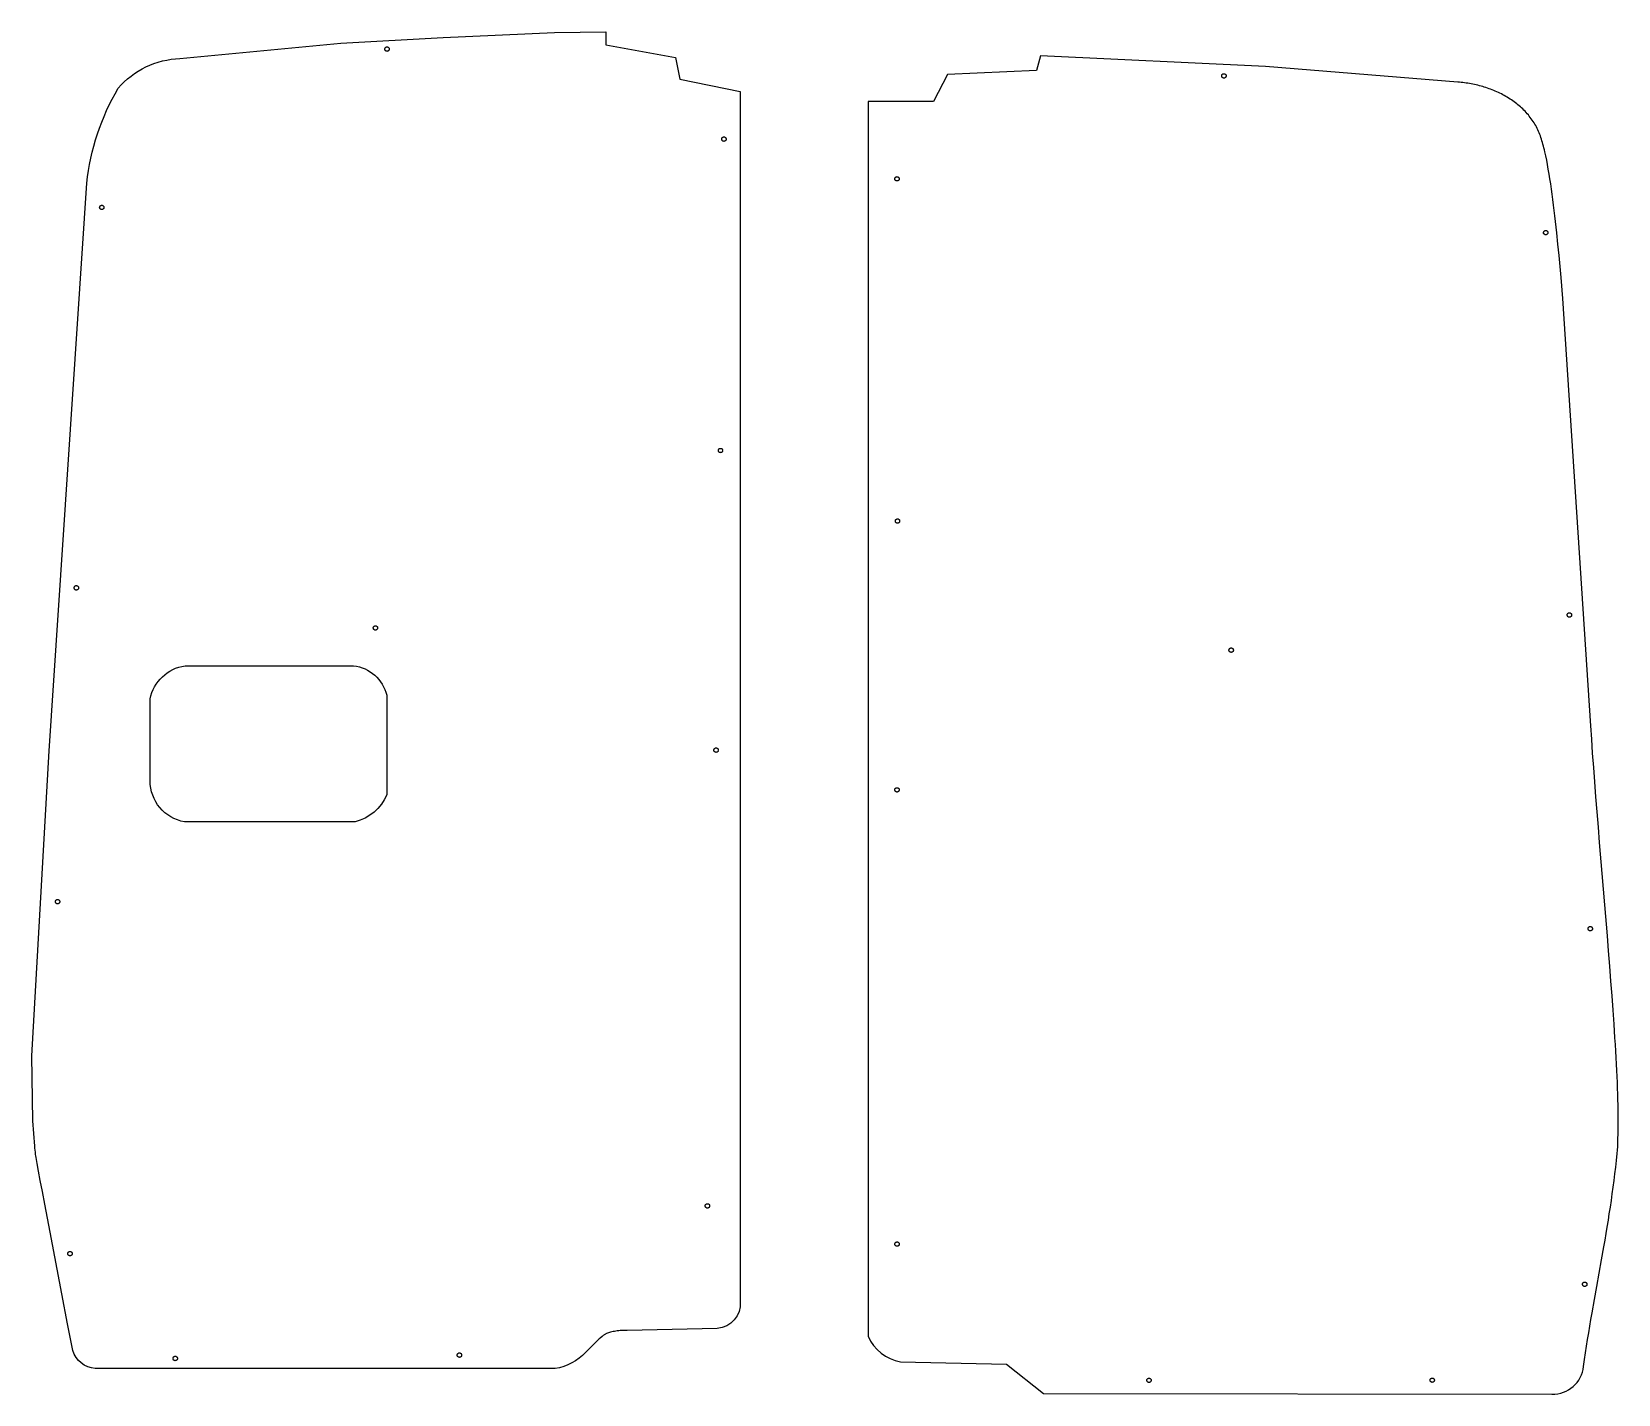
# Model space of a CAD drawing. Extents: x 0 to 6605, y -6833 to 7.
# Drawn here: x 1764 to 3210, y -6833 to -5591 of the extents above; entities that cross this region are included whole.
import ezdxf

# ---------------------------------------------------------------- set-up
doc = ezdxf.new("R2010")
doc.units = 0
doc.layers.add('Default_Layer', color=1, linetype='CONTINUOUS')

msp = doc.modelspace()

# ---------------------------------------------------------------- linework, layer by layer
at = {"layer": 'Default_Layer'}
for points in [[(1899.3, -5615.5), (2045.8, -5601.5), (2139.2, -5596.2), (2240.7, -5591.7), (2287.4, -5591), (2287.4, -5602.9), (2351, -5614.5), (2354.8, -5634.3), (2410, -5645.4), (2410, -6196.7), (2410, -6748.1, -0.411043), (2389, -6772.5), (2307, -6774.4), (2305.8, -6774.3), (2304.5, -6774.3), (2303.2, -6774.3), (2301.9, -6774.4), (2300.6, -6774.5), (2299.2, -6774.6), (2297.9, -6774.8), (2296.6, -6774.9), (2295.3, -6775.2), (2294.1, -6775.4), (2292.9, -6775.7), (2291.8, -6775.9), (2290.7, -6776.2), (2289.8, -6776.5), (2288.9, -6776.9), (2288.1, -6777.2), (2287.5, -6777.5), (2287, -6777.8), (2286.5, -6778.1), (2286, -6778.4), (2285.6, -6778.7), (2285.1, -6779.1), (2284.1, -6779.8), (2282.3, -6781.4), (2281.4, -6782.1), (2280.4, -6782.8), (2268.9, -6794.3, -0.165002), (2241.4, -6809.1), (1822.1, -6809.1, -0.305558), (1801.6, -6792.6), (1796.9, -6768.2), (1791.7, -6741), (1781, -6684.7), (1776.1, -6659.2), (1774, -6647.8), (1772.1, -6637.7), (1770.5, -6629.1), (1769.2, -6622.1), (1768.3, -6616.9), (1768, -6615.2), (1767.8, -6613.9), (1767.6, -6612), (1767.4, -6610.1), (1767.2, -6608.2), (1767, -6606.3), (1766.7, -6602.5), (1766.4, -6598.7), (1766, -6591.1), (1765.7, -6587.3), (1765.4, -6583.5), (1764.3, -6524), (1780.3, -6246.3), (1814.4, -5728.9, -0.105997), (1843.1, -5642.5, -0.214088), (1899.3, -5615.5)], [(3159.6, -5834), (3157.9, -5815), (3157, -5805), (3156.1, -5794.9), (3155.1, -5784.6), (3154, -5774.3), (3153.5, -5769.1), (3152.9, -5764), (3152.3, -5758.9), (3151.7, -5753.9), (3151.1, -5748.9), (3150.5, -5744), (3149.8, -5739.1), (3149.2, -5734.4), (3148.5, -5729.7), (3147.8, -5725.1), (3147.1, -5720.7), (3146.3, -5716.3), (3145.6, -5712.1), (3144.8, -5708.1), (3144, -5704.2), (3143.1, -5700.5), (3142.7, -5698.7), (3142.3, -5696.9), (3141.9, -5695.2), (3141.4, -5693.5), (3141, -5691.9), (3140.5, -5690.4), (3140.1, -5688.9), (3139.6, -5687.4), (3139.1, -5686), (3138.6, -5684.6), (3138, -5683.2), (3137.5, -5681.8), (3136.8, -5680.4), (3136.2, -5679.1), (3135.5, -5677.8), (3134.8, -5676.5), (3134.1, -5675.2), (3133.3, -5673.9), (3132.5, -5672.7), (3131.7, -5671.5), (3130.8, -5670.3), (3129.9, -5669.1), (3129, -5668), (3128.1, -5666.8), (3127.1, -5665.7), (3126.1, -5664.6), (3125.1, -5663.5), (3124.1, -5662.5), (3123.1, -5661.4), (3122, -5660.4), (3120.9, -5659.4), (3119.8, -5658.5), (3118.6, -5657.5), (3117.5, -5656.6), (3116.3, -5655.7), (3115.1, -5654.8), (3113.9, -5653.9), (3112.6, -5653.1), (3111.4, -5652.3), (3110.1, -5651.4), (3108.8, -5650.7), (3107.5, -5649.9), (3106.2, -5649.2), (3104.9, -5648.4), (3103.5, -5647.7), (3102.2, -5647.1), (3100.8, -5646.4), (3099.4, -5645.8), (3098, -5645.2), (3096.6, -5644.6), (3095.2, -5644), (3093.7, -5643.4), (3092.3, -5642.9), (3090.9, -5642.4), (3089.4, -5641.9), (3087.9, -5641.4), (3086.5, -5641), (3085, -5640.6), (3083.5, -5640.2), (3082, -5639.8), (3080.5, -5639.4), (3079, -5639.1), (3077.5, -5638.8), (3076, -5638.5), (3074.5, -5638.2), (3073, -5638), (3071.4, -5637.8), (3069.9, -5637.6), (3068.4, -5637.4), (3066.9, -5637.2), (3065.4, -5637.1), (3063.8, -5637), (2888.7, -5622.6), (2683.4, -5613.1), (2679.8, -5626.3), (2598.7, -5629.9), (2585.9, -5654.5), (2526.5, -5654.5), (2526.5, -6217), (2526.5, -6779.6, 0.25151), (2556, -6802.9), (2652.5, -6805), (2686.4, -6831.9), (3149.6, -6832.5, 0.389488), (3178.4, -6807.1), (3179.2, -6800.9), (3180.2, -6794.8), (3181.1, -6788.7), (3182.1, -6782.6), (3183.1, -6776.5), (3184.1, -6770.4), (3185.1, -6764.4), (3186.2, -6758.3), (3188.3, -6746.2), (3190.5, -6734.2), (3192.7, -6722.1), (3194.8, -6710.1), (3196.9, -6698.1), (3198, -6692.1), (3199, -6686.1), (3200, -6680.1), (3201, -6674), (3201.9, -6668), (3202.9, -6662), (3203.8, -6655.9), (3204.6, -6649.8), (3205.5, -6643.8), (3206.2, -6637.7), (3207, -6631.6), (3207.7, -6625.5), (3208.4, -6619.4), (3209, -6613.2), (3209.2, -6610), (3209.5, -6606.7), (3209.7, -6603.2), (3209.8, -6599.5), (3209.9, -6595.6), (3210, -6591.6), (3210, -6587.3), (3210, -6583), (3210, -6578.5), (3210, -6573.8), (3209.9, -6569), (3209.7, -6564), (3209.6, -6559), (3209.4, -6553.7), (3209.2, -6548.4), (3209, -6542.9), (3208.7, -6537.4), (3208.4, -6531.7), (3208.1, -6525.8), (3207.8, -6519.9), (3207.4, -6513.9), (3207, -6507.8), (3206.2, -6495.3), (3205.4, -6482.5), (3204.4, -6469.4), (3203.4, -6456), (3202.3, -6442.4), (3201.2, -6428.6), (3200.1, -6414.7), (3197.8, -6386.5), (3195.4, -6358.1), (3193, -6329.8), (3191.9, -6315.8), (3190.8, -6301.9), (3189.7, -6288.2), (3188.7, -6274.6), (3187.7, -6261.4), (3186.7, -6248.3), (3185.9, -6235.6), (3185.1, -6223.3), (3159.6, -5834)], [(2087.8, -6195.4), (2087.8, -6286.4, -0.231129), (2059, -6311), (1903.6, -6311, -0.366741), (1872.2, -6273.4), (1872.2, -6198.9, -0.317591), (1904, -6168.7), (2057.6, -6168.7, -0.31094), (2087.8, -6195.4)]]:
    msp.add_lwpolyline(points, format="xyb", close=True, dxfattribs=at)
for points in [[(2090, -5606.9), (2090, -5607.1), (2090, -5607.3), (2090, -5607.4), (2089.9, -5607.6), (2089.8, -5607.8), (2089.7, -5608), (2089.6, -5608.1), (2089.5, -5608.3), (2089.3, -5608.4), (2089.2, -5608.5), (2089, -5608.6), (2088.8, -5608.7), (2088.6, -5608.8), (2088.5, -5608.8), (2088.3, -5608.8), (2088, -5608.9), (2087.8, -5608.8), (2087.6, -5608.8), (2087.5, -5608.8), (2087.3, -5608.7), (2087.1, -5608.6), (2086.9, -5608.5), (2086.8, -5608.4), (2086.6, -5608.3), (2086.5, -5608.1), (2086.4, -5608), (2086.3, -5607.8), (2086.2, -5607.6), (2086.1, -5607.4), (2086.1, -5607.3), (2086.1, -5607.1), (2086, -5606.9), (2086.1, -5606.6), (2086.1, -5606.5), (2086.1, -5606.3), (2086.2, -5606.1), (2086.3, -5605.9), (2086.4, -5605.7), (2086.5, -5605.6), (2086.6, -5605.4), (2086.8, -5605.3), (2086.9, -5605.2), (2087.1, -5605.1), (2087.3, -5605), (2087.5, -5604.9), (2087.6, -5604.9), (2087.8, -5604.9), (2088, -5604.9), (2088.3, -5604.9), (2088.5, -5604.9), (2088.6, -5604.9), (2088.8, -5605), (2089, -5605.1), (2089.2, -5605.2), (2089.3, -5605.3), (2089.5, -5605.4), (2089.6, -5605.6), (2089.7, -5605.7), (2089.8, -5605.9), (2089.9, -5606.1), (2090, -5606.3), (2090, -5606.5), (2090, -5606.6), (2090, -5606.9)], [(2848.7, -5631.3), (2848.7, -5631), (2848.7, -5630.9), (2848.7, -5630.7), (2848.8, -5630.5), (2848.9, -5630.3), (2849, -5630.1), (2849.1, -5630), (2849.2, -5629.8), (2849.4, -5629.7), (2849.5, -5629.6), (2849.7, -5629.5), (2849.9, -5629.4), (2850.1, -5629.3), (2850.3, -5629.3), (2850.5, -5629.3), (2850.7, -5629.3), (2850.9, -5629.3), (2851.1, -5629.3), (2851.3, -5629.3), (2851.4, -5629.4), (2851.6, -5629.5), (2851.8, -5629.6), (2851.9, -5629.7), (2852.1, -5629.8), (2852.2, -5630), (2852.3, -5630.1), (2852.4, -5630.3), (2852.5, -5630.5), (2852.6, -5630.7), (2852.6, -5630.9), (2852.6, -5631), (2852.7, -5631.3), (2852.6, -5631.5), (2852.6, -5631.7), (2852.6, -5631.8), (2852.5, -5632), (2852.4, -5632.2), (2852.3, -5632.4), (2852.2, -5632.5), (2852.1, -5632.7), (2851.9, -5632.8), (2851.8, -5632.9), (2851.6, -5633), (2851.4, -5633.1), (2851.3, -5633.2), (2851.1, -5633.2), (2850.9, -5633.2), (2850.7, -5633.3), (2850.5, -5633.2), (2850.3, -5633.2), (2850.1, -5633.2), (2849.9, -5633.1), (2849.7, -5633), (2849.5, -5632.9), (2849.4, -5632.8), (2849.2, -5632.7), (2849.1, -5632.5), (2849, -5632.4), (2848.9, -5632.2), (2848.8, -5632), (2848.7, -5631.8), (2848.7, -5631.7), (2848.7, -5631.5), (2848.7, -5631.3)], [(2397, -5688.9), (2397, -5689.1), (2397, -5689.3), (2397, -5689.4), (2396.9, -5689.6), (2396.8, -5689.8), (2396.7, -5690), (2396.6, -5690.1), (2396.5, -5690.3), (2396.3, -5690.4), (2396.2, -5690.5), (2396, -5690.6), (2395.8, -5690.7), (2395.6, -5690.8), (2395.5, -5690.8), (2395.3, -5690.8), (2395, -5690.9), (2394.8, -5690.8), (2394.6, -5690.8), (2394.5, -5690.8), (2394.3, -5690.7), (2394.1, -5690.6), (2393.9, -5690.5), (2393.8, -5690.4), (2393.6, -5690.3), (2393.5, -5690.1), (2393.4, -5690), (2393.3, -5689.8), (2393.2, -5689.6), (2393.1, -5689.4), (2393.1, -5689.3), (2393.1, -5689.1), (2393, -5688.9), (2393.1, -5688.6), (2393.1, -5688.5), (2393.1, -5688.3), (2393.2, -5688.1), (2393.3, -5687.9), (2393.4, -5687.7), (2393.5, -5687.6), (2393.6, -5687.4), (2393.8, -5687.3), (2393.9, -5687.2), (2394.1, -5687.1), (2394.3, -5687), (2394.5, -5686.9), (2394.6, -5686.9), (2394.8, -5686.9), (2395, -5686.9), (2395.3, -5686.9), (2395.5, -5686.9), (2395.6, -5686.9), (2395.8, -5687), (2396, -5687.1), (2396.2, -5687.2), (2396.3, -5687.3), (2396.5, -5687.4), (2396.6, -5687.6), (2396.7, -5687.7), (2396.8, -5687.9), (2396.9, -5688.1), (2397, -5688.3), (2397, -5688.5), (2397, -5688.6), (2397, -5688.9)], [(2550.8, -5725), (2550.8, -5724.8), (2550.8, -5724.6), (2550.9, -5724.4), (2550.9, -5724.3), (2551, -5724.1), (2551.1, -5723.9), (2551.2, -5723.8), (2551.4, -5723.6), (2551.5, -5723.5), (2551.7, -5723.4), (2551.8, -5723.3), (2552, -5723.2), (2552.2, -5723.1), (2552.4, -5723.1), (2552.6, -5723.1), (2552.8, -5723), (2553, -5723.1), (2553.2, -5723.1), (2553.4, -5723.1), (2553.6, -5723.2), (2553.7, -5723.3), (2553.9, -5723.4), (2554.1, -5723.5), (2554.2, -5723.6), (2554.3, -5723.8), (2554.4, -5723.9), (2554.5, -5724.1), (2554.6, -5724.3), (2554.7, -5724.4), (2554.7, -5724.6), (2554.8, -5724.8), (2554.8, -5725), (2554.8, -5725.2), (2554.7, -5725.4), (2554.7, -5725.6), (2554.6, -5725.8), (2554.5, -5726), (2554.4, -5726.2), (2554.3, -5726.3), (2554.2, -5726.5), (2554.1, -5726.6), (2553.9, -5726.7), (2553.7, -5726.8), (2553.6, -5726.9), (2553.4, -5727), (2553.2, -5727), (2553, -5727), (2552.8, -5727), (2552.6, -5727), (2552.4, -5727), (2552.2, -5727), (2552, -5726.9), (2551.8, -5726.8), (2551.7, -5726.7), (2551.5, -5726.6), (2551.4, -5726.5), (2551.2, -5726.3), (2551.1, -5726.2), (2551, -5726), (2550.9, -5725.8), (2550.9, -5725.6), (2550.8, -5725.4), (2550.8, -5725.2), (2550.8, -5725)], [(1830.1, -5751.1), (1830.1, -5751.3), (1830.1, -5751.5), (1830, -5751.7), (1830, -5751.9), (1829.9, -5752), (1829.8, -5752.2), (1829.7, -5752.4), (1829.5, -5752.5), (1829.4, -5752.6), (1829.2, -5752.7), (1829.1, -5752.8), (1828.9, -5752.9), (1828.7, -5753), (1828.5, -5753.1), (1828.3, -5753.1), (1828.1, -5753.1), (1827.9, -5753.1), (1827.7, -5753.1), (1827.5, -5753), (1827.3, -5752.9), (1827.2, -5752.8), (1827, -5752.7), (1826.8, -5752.6), (1826.7, -5752.5), (1826.6, -5752.4), (1826.5, -5752.2), (1826.4, -5752), (1826.3, -5751.9), (1826.2, -5751.7), (1826.2, -5751.5), (1826.1, -5751.3), (1826.1, -5751.1), (1826.1, -5750.9), (1826.2, -5750.7), (1826.2, -5750.5), (1826.3, -5750.3), (1826.4, -5750.1), (1826.5, -5750), (1826.6, -5749.8), (1826.7, -5749.7), (1826.8, -5749.5), (1827, -5749.4), (1827.2, -5749.3), (1827.3, -5749.2), (1827.5, -5749.2), (1827.7, -5749.1), (1827.9, -5749.1), (1828.1, -5749.1), (1828.3, -5749.1), (1828.5, -5749.1), (1828.7, -5749.2), (1828.9, -5749.2), (1829.1, -5749.3), (1829.2, -5749.4), (1829.4, -5749.5), (1829.5, -5749.7), (1829.7, -5749.8), (1829.8, -5750), (1829.9, -5750.1), (1830, -5750.3), (1830, -5750.5), (1830.1, -5750.7), (1830.1, -5750.9), (1830.1, -5751.1)], [(3141.9, -5774.1), (3141.9, -5773.9), (3142, -5773.7), (3142, -5773.5), (3142.1, -5773.3), (3142.2, -5773.1), (3142.3, -5772.9), (3142.4, -5772.8), (3142.5, -5772.6), (3142.7, -5772.5), (3142.8, -5772.4), (3143, -5772.3), (3143.2, -5772.2), (3143.3, -5772.1), (3143.5, -5772.1), (3143.7, -5772.1), (3143.9, -5772.1), (3144.1, -5772.1), (3144.3, -5772.1), (3144.5, -5772.1), (3144.7, -5772.2), (3144.9, -5772.3), (3145, -5772.4), (3145.2, -5772.5), (3145.3, -5772.6), (3145.5, -5772.8), (3145.6, -5772.9), (3145.7, -5773.1), (3145.8, -5773.3), (3145.8, -5773.5), (3145.9, -5773.7), (3145.9, -5773.9), (3145.9, -5774.1), (3145.9, -5774.3), (3145.9, -5774.5), (3145.8, -5774.7), (3145.8, -5774.8), (3145.7, -5775), (3145.6, -5775.2), (3145.5, -5775.3), (3145.3, -5775.5), (3145.2, -5775.6), (3145, -5775.7), (3144.9, -5775.8), (3144.7, -5775.9), (3144.5, -5776), (3144.3, -5776), (3144.1, -5776), (3143.9, -5776.1), (3143.7, -5776), (3143.5, -5776), (3143.3, -5776), (3143.2, -5775.9), (3143, -5775.8), (3142.8, -5775.7), (3142.7, -5775.6), (3142.5, -5775.5), (3142.4, -5775.3), (3142.3, -5775.2), (3142.2, -5775), (3142.1, -5774.8), (3142, -5774.7), (3142, -5774.5), (3141.9, -5774.3), (3141.9, -5774.1)], [(2394, -5972.6), (2393.9, -5972.8), (2393.9, -5973), (2393.9, -5973.2), (2393.8, -5973.3), (2393.7, -5973.5), (2393.6, -5973.7), (2393.5, -5973.8), (2393.4, -5974), (2393.2, -5974.1), (2393.1, -5974.2), (2392.9, -5974.3), (2392.7, -5974.4), (2392.6, -5974.5), (2392.4, -5974.5), (2392.2, -5974.5), (2392, -5974.6), (2391.8, -5974.5), (2391.6, -5974.5), (2391.4, -5974.5), (2391.2, -5974.4), (2391, -5974.3), (2390.8, -5974.2), (2390.7, -5974.1), (2390.5, -5974), (2390.4, -5973.8), (2390.3, -5973.7), (2390.2, -5973.5), (2390.1, -5973.3), (2390, -5973.2), (2390, -5973), (2390, -5972.8), (2390, -5972.6), (2390, -5972.4), (2390, -5972.2), (2390, -5972), (2390.1, -5971.8), (2390.2, -5971.6), (2390.3, -5971.4), (2390.4, -5971.3), (2390.5, -5971.1), (2390.7, -5971), (2390.8, -5970.9), (2391, -5970.8), (2391.2, -5970.7), (2391.4, -5970.6), (2391.6, -5970.6), (2391.8, -5970.6), (2392, -5970.6), (2392.2, -5970.6), (2392.4, -5970.6), (2392.6, -5970.6), (2392.7, -5970.7), (2392.9, -5970.8), (2393.1, -5970.9), (2393.2, -5971), (2393.4, -5971.1), (2393.5, -5971.3), (2393.6, -5971.4), (2393.7, -5971.6), (2393.8, -5971.8), (2393.9, -5972), (2393.9, -5972.2), (2393.9, -5972.4), (2394, -5972.6)], [(2551.2, -6036.9), (2551.3, -6036.7), (2551.3, -6036.5), (2551.3, -6036.3), (2551.4, -6036.1), (2551.5, -6035.9), (2551.6, -6035.7), (2551.7, -6035.6), (2551.8, -6035.4), (2552, -6035.3), (2552.1, -6035.2), (2552.3, -6035.1), (2552.5, -6035), (2552.6, -6034.9), (2552.8, -6034.9), (2553, -6034.9), (2553.2, -6034.9), (2553.4, -6034.9), (2553.6, -6034.9), (2553.8, -6034.9), (2554, -6035), (2554.2, -6035.1), (2554.4, -6035.2), (2554.5, -6035.3), (2554.7, -6035.4), (2554.8, -6035.6), (2554.9, -6035.7), (2555, -6035.9), (2555.1, -6036.1), (2555.2, -6036.3), (2555.2, -6036.5), (2555.2, -6036.7), (2555.2, -6036.9), (2555.2, -6037.1), (2555.2, -6037.3), (2555.2, -6037.5), (2555.1, -6037.6), (2555, -6037.8), (2554.9, -6038), (2554.8, -6038.1), (2554.7, -6038.3), (2554.5, -6038.4), (2554.4, -6038.5), (2554.2, -6038.6), (2554, -6038.7), (2553.8, -6038.8), (2553.6, -6038.8), (2553.4, -6038.8), (2553.2, -6038.9), (2553, -6038.8), (2552.8, -6038.8), (2552.6, -6038.8), (2552.5, -6038.7), (2552.3, -6038.6), (2552.1, -6038.5), (2552, -6038.4), (2551.8, -6038.3), (2551.7, -6038.1), (2551.6, -6038), (2551.5, -6037.8), (2551.4, -6037.6), (2551.3, -6037.5), (2551.3, -6037.3), (2551.3, -6037.1), (2551.2, -6036.9)], [(1806.9, -6097.7), (1806.9, -6097.9), (1806.9, -6098.1), (1806.8, -6098.3), (1806.8, -6098.5), (1806.7, -6098.7), (1806.6, -6098.8), (1806.5, -6099), (1806.4, -6099.1), (1806.2, -6099.2), (1806.1, -6099.4), (1805.9, -6099.5), (1805.7, -6099.5), (1805.5, -6099.6), (1805.3, -6099.7), (1805.1, -6099.7), (1804.9, -6099.7), (1804.7, -6099.7), (1804.5, -6099.7), (1804.3, -6099.6), (1804.2, -6099.5), (1804, -6099.5), (1803.8, -6099.4), (1803.7, -6099.2), (1803.5, -6099.1), (1803.4, -6099), (1803.3, -6098.8), (1803.2, -6098.7), (1803.1, -6098.5), (1803, -6098.3), (1803, -6098.1), (1802.9, -6097.9), (1802.9, -6097.7), (1802.9, -6097.5), (1803, -6097.3), (1803, -6097.1), (1803.1, -6096.9), (1803.2, -6096.7), (1803.3, -6096.6), (1803.4, -6096.4), (1803.5, -6096.3), (1803.7, -6096.2), (1803.8, -6096), (1804, -6095.9), (1804.2, -6095.9), (1804.3, -6095.8), (1804.5, -6095.7), (1804.7, -6095.7), (1804.9, -6095.7), (1805.1, -6095.7), (1805.3, -6095.7), (1805.5, -6095.8), (1805.7, -6095.9), (1805.9, -6095.9), (1806.1, -6096), (1806.2, -6096.2), (1806.4, -6096.3), (1806.5, -6096.4), (1806.6, -6096.6), (1806.7, -6096.7), (1806.8, -6096.9), (1806.8, -6097.1), (1806.9, -6097.3), (1806.9, -6097.5), (1806.9, -6097.7)], [(3163.5, -6122.4), (3163.5, -6122.2), (3163.5, -6122), (3163.6, -6121.8), (3163.7, -6121.6), (3163.7, -6121.5), (3163.8, -6121.3), (3164, -6121.1), (3164.1, -6121), (3164.2, -6120.9), (3164.4, -6120.8), (3164.5, -6120.7), (3164.7, -6120.6), (3164.9, -6120.5), (3165.1, -6120.4), (3165.3, -6120.4), (3165.5, -6120.4), (3165.7, -6120.4), (3165.9, -6120.4), (3166.1, -6120.5), (3166.3, -6120.6), (3166.5, -6120.7), (3166.6, -6120.8), (3166.8, -6120.9), (3166.9, -6121), (3167, -6121.1), (3167.2, -6121.3), (3167.3, -6121.5), (3167.3, -6121.6), (3167.4, -6121.8), (3167.5, -6122), (3167.5, -6122.2), (3167.5, -6122.4), (3167.5, -6122.6), (3167.5, -6122.8), (3167.4, -6123), (3167.3, -6123.2), (3167.3, -6123.4), (3167.2, -6123.5), (3167, -6123.7), (3166.9, -6123.8), (3166.8, -6124), (3166.6, -6124.1), (3166.5, -6124.2), (3166.3, -6124.3), (3166.1, -6124.3), (3165.9, -6124.4), (3165.7, -6124.4), (3165.5, -6124.4), (3165.3, -6124.4), (3165.1, -6124.4), (3164.9, -6124.3), (3164.7, -6124.3), (3164.5, -6124.2), (3164.4, -6124.1), (3164.2, -6124), (3164.1, -6123.8), (3164, -6123.7), (3163.8, -6123.5), (3163.7, -6123.4), (3163.7, -6123.2), (3163.6, -6123), (3163.5, -6122.8), (3163.5, -6122.6), (3163.5, -6122.4)], [(2079.5, -6134.2), (2079.5, -6134.4), (2079.5, -6134.6), (2079.4, -6134.8), (2079.3, -6135), (2079.3, -6135.2), (2079.2, -6135.4), (2079, -6135.5), (2078.9, -6135.7), (2078.8, -6135.8), (2078.6, -6135.9), (2078.4, -6136), (2078.3, -6136.1), (2078.1, -6136.2), (2077.9, -6136.2), (2077.7, -6136.2), (2077.5, -6136.2), (2077.3, -6136.2), (2077.1, -6136.2), (2076.9, -6136.2), (2076.7, -6136.1), (2076.5, -6136), (2076.4, -6135.9), (2076.2, -6135.8), (2076.1, -6135.7), (2076, -6135.5), (2075.8, -6135.4), (2075.7, -6135.2), (2075.7, -6135), (2075.6, -6134.8), (2075.5, -6134.6), (2075.5, -6134.4), (2075.5, -6134.2), (2075.5, -6134), (2075.5, -6133.8), (2075.6, -6133.6), (2075.7, -6133.5), (2075.7, -6133.3), (2075.8, -6133.1), (2076, -6133), (2076.1, -6132.8), (2076.2, -6132.7), (2076.4, -6132.6), (2076.5, -6132.5), (2076.7, -6132.4), (2076.9, -6132.3), (2077.1, -6132.3), (2077.3, -6132.3), (2077.5, -6132.2), (2077.7, -6132.3), (2077.9, -6132.3), (2078.1, -6132.3), (2078.3, -6132.4), (2078.4, -6132.5), (2078.6, -6132.6), (2078.8, -6132.7), (2078.9, -6132.8), (2079, -6133), (2079.2, -6133.1), (2079.3, -6133.3), (2079.3, -6133.5), (2079.4, -6133.6), (2079.5, -6133.8), (2079.5, -6134), (2079.5, -6134.2)], [(2855.3, -6154.5), (2855.3, -6154.3), (2855.4, -6154.1), (2855.4, -6153.9), (2855.5, -6153.7), (2855.6, -6153.5), (2855.7, -6153.4), (2855.8, -6153.2), (2855.9, -6153.1), (2856.1, -6152.9), (2856.2, -6152.8), (2856.4, -6152.7), (2856.6, -6152.6), (2856.7, -6152.6), (2856.9, -6152.5), (2857.1, -6152.5), (2857.3, -6152.5), (2857.5, -6152.5), (2857.7, -6152.5), (2857.9, -6152.6), (2858.1, -6152.6), (2858.3, -6152.7), (2858.4, -6152.8), (2858.6, -6152.9), (2858.7, -6153.1), (2858.9, -6153.2), (2859, -6153.4), (2859.1, -6153.5), (2859.2, -6153.7), (2859.2, -6153.9), (2859.3, -6154.1), (2859.3, -6154.3), (2859.3, -6154.5), (2859.3, -6154.7), (2859.3, -6154.9), (2859.2, -6155.1), (2859.2, -6155.3), (2859.1, -6155.4), (2859, -6155.6), (2858.9, -6155.8), (2858.7, -6155.9), (2858.6, -6156), (2858.4, -6156.1), (2858.3, -6156.2), (2858.1, -6156.3), (2857.9, -6156.4), (2857.7, -6156.4), (2857.5, -6156.5), (2857.3, -6156.5), (2857.1, -6156.5), (2856.9, -6156.4), (2856.7, -6156.4), (2856.6, -6156.3), (2856.4, -6156.2), (2856.2, -6156.1), (2856.1, -6156), (2855.9, -6155.9), (2855.8, -6155.8), (2855.7, -6155.6), (2855.6, -6155.4), (2855.5, -6155.3), (2855.4, -6155.1), (2855.4, -6154.9), (2855.3, -6154.7), (2855.3, -6154.5)], [(2390, -6245.6), (2389.9, -6245.8), (2389.9, -6246), (2389.9, -6246.2), (2389.8, -6246.3), (2389.7, -6246.5), (2389.6, -6246.7), (2389.5, -6246.8), (2389.4, -6247), (2389.2, -6247.1), (2389.1, -6247.2), (2388.9, -6247.3), (2388.7, -6247.4), (2388.6, -6247.5), (2388.4, -6247.5), (2388.2, -6247.5), (2388, -6247.6), (2387.8, -6247.5), (2387.6, -6247.5), (2387.4, -6247.5), (2387.2, -6247.4), (2387, -6247.3), (2386.8, -6247.2), (2386.7, -6247.1), (2386.5, -6247), (2386.4, -6246.8), (2386.3, -6246.7), (2386.2, -6246.5), (2386.1, -6246.3), (2386, -6246.2), (2386, -6246), (2386, -6245.8), (2386, -6245.6), (2386, -6245.4), (2386, -6245.2), (2386, -6245), (2386.1, -6244.8), (2386.2, -6244.6), (2386.3, -6244.4), (2386.4, -6244.3), (2386.5, -6244.1), (2386.7, -6244), (2386.8, -6243.9), (2387, -6243.8), (2387.2, -6243.7), (2387.4, -6243.6), (2387.6, -6243.6), (2387.8, -6243.6), (2388, -6243.6), (2388.2, -6243.6), (2388.4, -6243.6), (2388.6, -6243.6), (2388.7, -6243.7), (2388.9, -6243.8), (2389.1, -6243.9), (2389.2, -6244), (2389.4, -6244.1), (2389.5, -6244.3), (2389.6, -6244.4), (2389.7, -6244.6), (2389.8, -6244.8), (2389.9, -6245), (2389.9, -6245.2), (2389.9, -6245.4), (2390, -6245.6)], [(2550.7, -6281.8), (2550.7, -6281.6), (2550.8, -6281.4), (2550.8, -6281.2), (2550.9, -6281), (2551, -6280.8), (2551.1, -6280.6), (2551.2, -6280.5), (2551.3, -6280.3), (2551.5, -6280.2), (2551.6, -6280.1), (2551.8, -6280), (2552, -6279.9), (2552.1, -6279.9), (2552.3, -6279.8), (2552.5, -6279.8), (2552.7, -6279.8), (2552.9, -6279.8), (2553.1, -6279.8), (2553.3, -6279.9), (2553.5, -6279.9), (2553.7, -6280), (2553.9, -6280.1), (2554, -6280.2), (2554.2, -6280.3), (2554.3, -6280.5), (2554.4, -6280.6), (2554.5, -6280.8), (2554.6, -6281), (2554.6, -6281.2), (2554.7, -6281.4), (2554.7, -6281.6), (2554.7, -6281.8), (2554.7, -6282), (2554.7, -6282.2), (2554.6, -6282.4), (2554.6, -6282.5), (2554.5, -6282.7), (2554.4, -6282.9), (2554.3, -6283), (2554.2, -6283.2), (2554, -6283.3), (2553.9, -6283.4), (2553.7, -6283.5), (2553.5, -6283.6), (2553.3, -6283.7), (2553.1, -6283.7), (2552.9, -6283.8), (2552.7, -6283.8), (2552.5, -6283.8), (2552.3, -6283.7), (2552.1, -6283.7), (2552, -6283.6), (2551.8, -6283.5), (2551.6, -6283.4), (2551.5, -6283.3), (2551.3, -6283.2), (2551.2, -6283), (2551.1, -6282.9), (2551, -6282.7), (2550.9, -6282.5), (2550.8, -6282.4), (2550.8, -6282.2), (2550.7, -6282), (2550.7, -6281.8)], [(1789.8, -6383.6), (1789.8, -6383.9), (1789.8, -6384.1), (1789.7, -6384.2), (1789.7, -6384.4), (1789.6, -6384.6), (1789.5, -6384.8), (1789.4, -6384.9), (1789.2, -6385.1), (1789.1, -6385.2), (1788.9, -6385.3), (1788.8, -6385.4), (1788.6, -6385.5), (1788.4, -6385.6), (1788.2, -6385.6), (1788, -6385.6), (1787.8, -6385.6), (1787.6, -6385.6), (1787.4, -6385.6), (1787.2, -6385.6), (1787, -6385.5), (1786.9, -6385.4), (1786.7, -6385.3), (1786.5, -6385.2), (1786.4, -6385.1), (1786.3, -6384.9), (1786.2, -6384.8), (1786.1, -6384.6), (1786, -6384.4), (1785.9, -6384.2), (1785.9, -6384.1), (1785.8, -6383.9), (1785.8, -6383.6), (1785.8, -6383.4), (1785.9, -6383.2), (1785.9, -6383.1), (1786, -6382.9), (1786.1, -6382.7), (1786.2, -6382.5), (1786.3, -6382.4), (1786.4, -6382.2), (1786.5, -6382.1), (1786.7, -6382), (1786.9, -6381.9), (1787, -6381.8), (1787.2, -6381.7), (1787.4, -6381.7), (1787.6, -6381.7), (1787.8, -6381.6), (1788, -6381.7), (1788.2, -6381.7), (1788.4, -6381.7), (1788.6, -6381.8), (1788.8, -6381.9), (1788.9, -6382), (1789.1, -6382.1), (1789.2, -6382.2), (1789.4, -6382.4), (1789.5, -6382.5), (1789.6, -6382.7), (1789.7, -6382.9), (1789.7, -6383.1), (1789.8, -6383.2), (1789.8, -6383.4), (1789.8, -6383.6)], [(3182.6, -6408.3), (3182.6, -6408.1), (3182.6, -6407.9), (3182.7, -6407.7), (3182.7, -6407.5), (3182.8, -6407.3), (3182.9, -6407.2), (3183, -6407), (3183.2, -6406.9), (3183.3, -6406.7), (3183.5, -6406.6), (3183.6, -6406.5), (3183.8, -6406.4), (3184, -6406.4), (3184.2, -6406.3), (3184.4, -6406.3), (3184.6, -6406.3), (3184.8, -6406.3), (3185, -6406.3), (3185.2, -6406.4), (3185.4, -6406.4), (3185.5, -6406.5), (3185.7, -6406.6), (3185.9, -6406.7), (3186, -6406.9), (3186.1, -6407), (3186.2, -6407.2), (3186.3, -6407.3), (3186.4, -6407.5), (3186.5, -6407.7), (3186.5, -6407.9), (3186.6, -6408.1), (3186.6, -6408.3), (3186.6, -6408.5), (3186.5, -6408.7), (3186.5, -6408.9), (3186.4, -6409.1), (3186.3, -6409.2), (3186.2, -6409.4), (3186.1, -6409.6), (3186, -6409.7), (3185.9, -6409.8), (3185.7, -6409.9), (3185.5, -6410), (3185.4, -6410.1), (3185.2, -6410.2), (3185, -6410.2), (3184.8, -6410.3), (3184.6, -6410.3), (3184.4, -6410.3), (3184.2, -6410.2), (3184, -6410.2), (3183.8, -6410.1), (3183.6, -6410), (3183.5, -6409.9), (3183.3, -6409.8), (3183.2, -6409.7), (3183, -6409.6), (3182.9, -6409.4), (3182.8, -6409.2), (3182.7, -6409.1), (3182.7, -6408.9), (3182.6, -6408.7), (3182.6, -6408.5), (3182.6, -6408.3)], [(2382, -6660.9), (2382, -6661.1), (2382, -6661.3), (2382, -6661.4), (2381.9, -6661.6), (2381.8, -6661.8), (2381.7, -6662), (2381.6, -6662.1), (2381.5, -6662.3), (2381.3, -6662.4), (2381.2, -6662.5), (2381, -6662.6), (2380.8, -6662.7), (2380.6, -6662.8), (2380.5, -6662.8), (2380.3, -6662.8), (2380, -6662.9), (2379.8, -6662.8), (2379.6, -6662.8), (2379.5, -6662.8), (2379.3, -6662.7), (2379.1, -6662.6), (2378.9, -6662.5), (2378.8, -6662.4), (2378.6, -6662.3), (2378.5, -6662.1), (2378.4, -6662), (2378.3, -6661.8), (2378.2, -6661.6), (2378.1, -6661.4), (2378.1, -6661.3), (2378.1, -6661.1), (2378, -6660.9), (2378.1, -6660.6), (2378.1, -6660.5), (2378.1, -6660.3), (2378.2, -6660.1), (2378.3, -6659.9), (2378.4, -6659.7), (2378.5, -6659.6), (2378.6, -6659.4), (2378.8, -6659.3), (2378.9, -6659.2), (2379.1, -6659.1), (2379.3, -6659), (2379.5, -6658.9), (2379.6, -6658.9), (2379.8, -6658.9), (2380, -6658.9), (2380.3, -6658.9), (2380.5, -6658.9), (2380.6, -6658.9), (2380.8, -6659), (2381, -6659.1), (2381.2, -6659.2), (2381.3, -6659.3), (2381.5, -6659.4), (2381.6, -6659.6), (2381.7, -6659.7), (2381.8, -6659.9), (2381.9, -6660.1), (2382, -6660.3), (2382, -6660.5), (2382, -6660.6), (2382, -6660.9)], [(2550.8, -6695.7), (2550.8, -6695.5), (2550.9, -6695.3), (2550.9, -6695.1), (2551, -6694.9), (2551.1, -6694.7), (2551.2, -6694.6), (2551.3, -6694.4), (2551.4, -6694.3), (2551.5, -6694.2), (2551.7, -6694), (2551.9, -6693.9), (2552, -6693.9), (2552.2, -6693.8), (2552.4, -6693.7), (2552.6, -6693.7), (2552.8, -6693.7), (2553, -6693.7), (2553.2, -6693.7), (2553.4, -6693.8), (2553.6, -6693.9), (2553.8, -6693.9), (2553.9, -6694), (2554.1, -6694.2), (2554.2, -6694.3), (2554.4, -6694.4), (2554.5, -6694.6), (2554.6, -6694.7), (2554.7, -6694.9), (2554.7, -6695.1), (2554.8, -6695.3), (2554.8, -6695.5), (2554.8, -6695.7), (2554.8, -6695.9), (2554.8, -6696.1), (2554.7, -6696.3), (2554.7, -6696.5), (2554.6, -6696.7), (2554.5, -6696.8), (2554.4, -6697), (2554.2, -6697.1), (2554.1, -6697.2), (2553.9, -6697.4), (2553.8, -6697.5), (2553.6, -6697.5), (2553.4, -6697.6), (2553.2, -6697.7), (2553, -6697.7), (2552.8, -6697.7), (2552.6, -6697.7), (2552.4, -6697.7), (2552.2, -6697.6), (2552, -6697.5), (2551.9, -6697.5), (2551.7, -6697.4), (2551.5, -6697.2), (2551.4, -6697.1), (2551.3, -6697), (2551.2, -6696.8), (2551.1, -6696.7), (2551, -6696.5), (2550.9, -6696.3), (2550.9, -6696.1), (2550.8, -6695.9), (2550.8, -6695.7)], [(1801.2, -6704.4), (1801.1, -6704.6), (1801.1, -6704.8), (1801.1, -6705), (1801, -6705.2), (1800.9, -6705.3), (1800.8, -6705.5), (1800.7, -6705.7), (1800.6, -6705.8), (1800.4, -6705.9), (1800.3, -6706), (1800.1, -6706.1), (1799.9, -6706.2), (1799.8, -6706.3), (1799.6, -6706.3), (1799.4, -6706.4), (1799.2, -6706.4), (1799, -6706.4), (1798.8, -6706.3), (1798.6, -6706.3), (1798.4, -6706.2), (1798.2, -6706.1), (1798, -6706), (1797.9, -6705.9), (1797.7, -6705.8), (1797.6, -6705.7), (1797.5, -6705.5), (1797.4, -6705.3), (1797.3, -6705.2), (1797.2, -6705), (1797.2, -6704.8), (1797.2, -6704.6), (1797.2, -6704.4), (1797.2, -6704.2), (1797.2, -6704), (1797.2, -6703.8), (1797.3, -6703.6), (1797.4, -6703.4), (1797.5, -6703.3), (1797.6, -6703.1), (1797.7, -6703), (1797.9, -6702.8), (1798, -6702.7), (1798.2, -6702.6), (1798.4, -6702.5), (1798.6, -6702.5), (1798.8, -6702.4), (1799, -6702.4), (1799.2, -6702.4), (1799.4, -6702.4), (1799.6, -6702.4), (1799.8, -6702.5), (1799.9, -6702.5), (1800.1, -6702.6), (1800.3, -6702.7), (1800.4, -6702.8), (1800.6, -6703), (1800.7, -6703.1), (1800.8, -6703.3), (1800.9, -6703.4), (1801, -6703.6), (1801.1, -6703.8), (1801.1, -6704), (1801.1, -6704.2), (1801.2, -6704.4)], [(3177.5, -6732.3), (3177.5, -6732.1), (3177.5, -6731.9), (3177.6, -6731.7), (3177.7, -6731.5), (3177.7, -6731.3), (3177.8, -6731.2), (3178, -6731), (3178.1, -6730.9), (3178.2, -6730.8), (3178.4, -6730.6), (3178.5, -6730.5), (3178.7, -6730.5), (3178.9, -6730.4), (3179.1, -6730.3), (3179.3, -6730.3), (3179.5, -6730.3), (3179.7, -6730.3), (3179.9, -6730.3), (3180.1, -6730.4), (3180.3, -6730.5), (3180.5, -6730.5), (3180.6, -6730.6), (3180.8, -6730.8), (3180.9, -6730.9), (3181, -6731), (3181.2, -6731.2), (3181.3, -6731.3), (3181.3, -6731.5), (3181.4, -6731.7), (3181.5, -6731.9), (3181.5, -6732.1), (3181.5, -6732.3), (3181.5, -6732.5), (3181.5, -6732.7), (3181.4, -6732.9), (3181.3, -6733.1), (3181.3, -6733.3), (3181.2, -6733.4), (3181, -6733.6), (3180.9, -6733.7), (3180.8, -6733.8), (3180.6, -6734), (3180.5, -6734.1), (3180.3, -6734.1), (3180.1, -6734.2), (3179.9, -6734.3), (3179.7, -6734.3), (3179.5, -6734.3), (3179.3, -6734.3), (3179.1, -6734.3), (3178.9, -6734.2), (3178.7, -6734.1), (3178.5, -6734.1), (3178.4, -6734), (3178.2, -6733.8), (3178.1, -6733.7), (3178, -6733.6), (3177.8, -6733.4), (3177.7, -6733.3), (3177.7, -6733.1), (3177.6, -6732.9), (3177.5, -6732.7), (3177.5, -6732.5), (3177.5, -6732.3)], [(2156, -6796.9), (2156, -6797.1), (2156, -6797.3), (2156, -6797.4), (2155.9, -6797.6), (2155.8, -6797.8), (2155.7, -6798), (2155.6, -6798.1), (2155.5, -6798.3), (2155.3, -6798.4), (2155.2, -6798.5), (2155, -6798.6), (2154.8, -6798.7), (2154.6, -6798.8), (2154.5, -6798.8), (2154.3, -6798.8), (2154, -6798.9), (2153.8, -6798.8), (2153.6, -6798.8), (2153.5, -6798.8), (2153.3, -6798.7), (2153.1, -6798.6), (2152.9, -6798.5), (2152.8, -6798.4), (2152.6, -6798.3), (2152.5, -6798.1), (2152.4, -6798), (2152.3, -6797.8), (2152.2, -6797.6), (2152.1, -6797.4), (2152.1, -6797.3), (2152.1, -6797.1), (2152, -6796.9), (2152.1, -6796.6), (2152.1, -6796.5), (2152.1, -6796.3), (2152.2, -6796.1), (2152.3, -6795.9), (2152.4, -6795.7), (2152.5, -6795.6), (2152.6, -6795.4), (2152.8, -6795.3), (2152.9, -6795.2), (2153.1, -6795.1), (2153.3, -6795), (2153.5, -6794.9), (2153.6, -6794.9), (2153.8, -6794.9), (2154, -6794.9), (2154.3, -6794.9), (2154.5, -6794.9), (2154.6, -6794.9), (2154.8, -6795), (2155, -6795.1), (2155.2, -6795.2), (2155.3, -6795.3), (2155.5, -6795.4), (2155.6, -6795.6), (2155.7, -6795.7), (2155.8, -6795.9), (2155.9, -6796.1), (2156, -6796.3), (2156, -6796.5), (2156, -6796.6), (2156, -6796.9)], [(1897, -6799.9), (1897, -6800.1), (1897, -6800.3), (1897, -6800.4), (1896.9, -6800.6), (1896.8, -6800.8), (1896.7, -6801), (1896.6, -6801.1), (1896.5, -6801.3), (1896.3, -6801.4), (1896.2, -6801.5), (1896, -6801.6), (1895.8, -6801.7), (1895.6, -6801.8), (1895.5, -6801.8), (1895.3, -6801.8), (1895, -6801.9), (1894.8, -6801.8), (1894.6, -6801.8), (1894.5, -6801.8), (1894.3, -6801.7), (1894.1, -6801.6), (1893.9, -6801.5), (1893.8, -6801.4), (1893.6, -6801.3), (1893.5, -6801.1), (1893.4, -6801), (1893.3, -6800.8), (1893.2, -6800.6), (1893.1, -6800.4), (1893.1, -6800.3), (1893.1, -6800.1), (1893, -6799.9), (1893.1, -6799.6), (1893.1, -6799.5), (1893.1, -6799.3), (1893.2, -6799.1), (1893.3, -6798.9), (1893.4, -6798.7), (1893.5, -6798.6), (1893.6, -6798.4), (1893.8, -6798.3), (1893.9, -6798.2), (1894.1, -6798.1), (1894.3, -6798), (1894.5, -6797.9), (1894.6, -6797.9), (1894.8, -6797.9), (1895, -6797.9), (1895.3, -6797.9), (1895.5, -6797.9), (1895.6, -6797.9), (1895.8, -6798), (1896, -6798.1), (1896.2, -6798.2), (1896.3, -6798.3), (1896.5, -6798.4), (1896.6, -6798.6), (1896.7, -6798.7), (1896.8, -6798.9), (1896.9, -6799.1), (1897, -6799.3), (1897, -6799.5), (1897, -6799.6), (1897, -6799.9)], [(2780.4, -6819.8), (2780.4, -6819.6), (2780.4, -6819.4), (2780.5, -6819.2), (2780.6, -6819), (2780.6, -6818.8), (2780.7, -6818.7), (2780.9, -6818.5), (2781, -6818.4), (2781.1, -6818.3), (2781.3, -6818.1), (2781.4, -6818), (2781.6, -6818), (2781.8, -6817.9), (2782, -6817.8), (2782.2, -6817.8), (2782.4, -6817.8), (2782.6, -6817.8), (2782.8, -6817.8), (2783, -6817.9), (2783.2, -6818), (2783.4, -6818), (2783.5, -6818.1), (2783.7, -6818.3), (2783.8, -6818.4), (2783.9, -6818.5), (2784.1, -6818.7), (2784.2, -6818.8), (2784.2, -6819), (2784.3, -6819.2), (2784.4, -6819.4), (2784.4, -6819.6), (2784.4, -6819.8), (2784.4, -6820), (2784.4, -6820.2), (2784.3, -6820.4), (2784.2, -6820.6), (2784.2, -6820.7), (2784.1, -6820.9), (2783.9, -6821.1), (2783.8, -6821.2), (2783.7, -6821.3), (2783.5, -6821.5), (2783.4, -6821.6), (2783.2, -6821.6), (2783, -6821.7), (2782.8, -6821.8), (2782.6, -6821.8), (2782.4, -6821.8), (2782.2, -6821.8), (2782, -6821.8), (2781.8, -6821.7), (2781.6, -6821.6), (2781.4, -6821.6), (2781.3, -6821.5), (2781.1, -6821.3), (2781, -6821.2), (2780.9, -6821.1), (2780.7, -6820.9), (2780.6, -6820.7), (2780.6, -6820.6), (2780.5, -6820.4), (2780.4, -6820.2), (2780.4, -6820), (2780.4, -6819.8)], [(3038.5, -6819.7), (3038.5, -6819.5), (3038.5, -6819.3), (3038.6, -6819.1), (3038.6, -6818.9), (3038.7, -6818.7), (3038.8, -6818.5), (3038.9, -6818.4), (3039.1, -6818.2), (3039.2, -6818.1), (3039.4, -6818), (3039.5, -6817.9), (3039.7, -6817.8), (3039.9, -6817.7), (3040.1, -6817.7), (3040.3, -6817.7), (3040.5, -6817.7), (3040.7, -6817.7), (3040.9, -6817.7), (3041.1, -6817.7), (3041.3, -6817.8), (3041.4, -6817.9), (3041.6, -6818), (3041.8, -6818.1), (3041.9, -6818.2), (3042, -6818.4), (3042.1, -6818.5), (3042.2, -6818.7), (3042.3, -6818.9), (3042.4, -6819.1), (3042.4, -6819.3), (3042.5, -6819.5), (3042.5, -6819.7), (3042.5, -6819.9), (3042.4, -6820.1), (3042.4, -6820.3), (3042.3, -6820.4), (3042.2, -6820.6), (3042.1, -6820.8), (3042, -6820.9), (3041.9, -6821.1), (3041.8, -6821.2), (3041.6, -6821.3), (3041.4, -6821.4), (3041.3, -6821.5), (3041.1, -6821.6), (3040.9, -6821.6), (3040.7, -6821.6), (3040.5, -6821.7), (3040.3, -6821.6), (3040.1, -6821.6), (3039.9, -6821.6), (3039.7, -6821.5), (3039.5, -6821.4), (3039.4, -6821.3), (3039.2, -6821.2), (3039.1, -6821.1), (3038.9, -6820.9), (3038.8, -6820.8), (3038.7, -6820.6), (3038.6, -6820.4), (3038.6, -6820.3), (3038.5, -6820.1), (3038.5, -6819.9), (3038.5, -6819.7)]]:
    msp.add_lwpolyline(points, close=True, dxfattribs=at)

doc.saveas('drawing.dxf')
